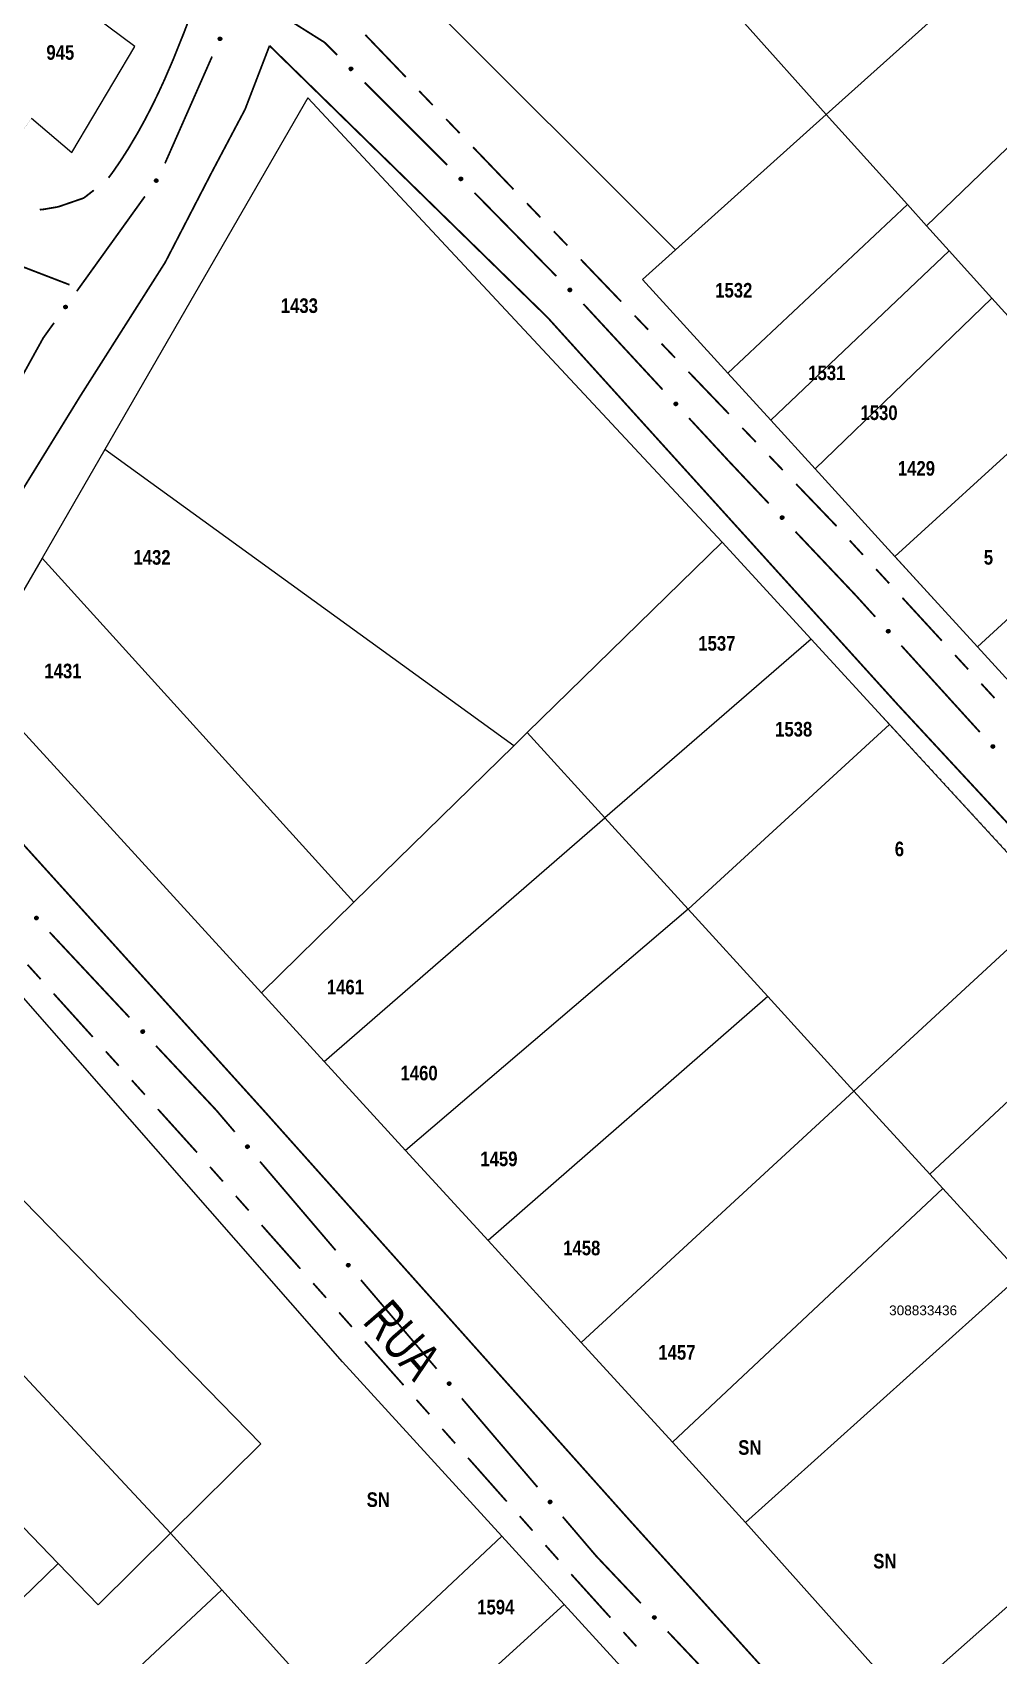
# Model space of a CAD drawing. Extents: x 201549 to 203722, y 4857623 to 4859778.
# Drawn here: x 203042.1 to 203141.5, y 4858738.3 to 4858905.1 of the extents above; entities that cross this region are included whole.
import ezdxf
from ezdxf.enums import TextEntityAlignment as Align

# ---------------------------------------------------------------- set-up
doc = ezdxf.new("R2010")
doc.units = 0
doc.header["$LTSCALE"] = 1.5
doc.header["$MEASUREMENT"] = 0
for name, color, linetype in [('CD-MALHA-LOTES', 40, 'CONTINUOUS'), ('CD_TXT_QUADRA', 1, 'CONTINUOUS'), ('RU-QUADRAS', 6, 'CONTINUOUS'), ('SV-EIXO-ROD-ESTR', 7, 'CONTINUOUS'), ('SV-EIXO-RUA-N-PAV', 6, 'CONTINUOUS'), ('SV-EST-MUNIC-PAV', 20, 'CONTINUOUS'), ('SV-RUA-NAO-PAV-S-GUIA-C-GUIA', 7, 'CONTINUOUS'), ('SV-TXT-RUA-N-PAV-S-GUIA-C-GUIA', 7, 'CONTINUOUS'), ('Th_NmrPort', 1, 'CONTINUOUS')]:
    doc.layers.add(name, color=color, linetype=linetype)
doc.styles.add('ARIAL', font='ARIAL.TTF')
doc.styles.add('MONOTXT', font='ARIAL.TTF', dxfattribs={"height": 0.2})
doc.styles.get("Standard").update_dxf_attribs({"font": 'swisscbo.ttf'})

msp = doc.modelspace()

# ---------------------------------------------------------------- linework, layer by layer
at = {"layer": 'CD-MALHA-LOTES', "linetype": 'Continuous'}
for p, q in [((203142.16, 4858913.21), (203123.73, 4858896.69)), ((203081.43, 4858909.54), (203108.21, 4858882.78)), ((203052.61, 4858903.7), (203048.61, 4858906.68)), ((203123.73, 4858896.69), (203115.31, 4858906.1)), ((203046.12, 4858892.8), (203052.61, 4858903.7)), ((203134.05, 4858885.25), (203151.87, 4858902.43)), ((203070.39, 4858898.41), (203049.51, 4858862.25)), ((203113.01, 4858852.73), (203070.39, 4858898.41)), ((203041.97, 4858896.33), (203046.12, 4858892.8)), ((203123.73, 4858896.69), (203108.21, 4858882.78)), ((203123.73, 4858896.69), (203132.08, 4858887.44)), ((203132.08, 4858887.44), (203113.62, 4858870.1)), ((203134.05, 4858885.25), (203132.08, 4858887.44)), ((203136.37, 4858882.68), (203134.05, 4858885.25)), ((203108.21, 4858882.78), (203104.82, 4858879.74)), ((203136.37, 4858882.68), (203118.02, 4858865.27)), ((203140.76, 4858877.82), (203136.37, 4858882.68)), ((203104.82, 4858879.74), (203113.62, 4858870.1)), ((203140.76, 4858877.82), (203122.58, 4858860.28)), ((203149.4, 4858868.24), (203140.76, 4858877.82)), ((203113.62, 4858870.1), (203118.02, 4858865.27)), ((203149.4, 4858868.24), (203130.8, 4858851.27)), ((203118.02, 4858865.27), (203122.58, 4858860.28)), ((203049.51, 4858862.25), (203043.06, 4858851.08)), ((203091.58, 4858831.8), (203049.51, 4858862.25)), ((203122.58, 4858860.28), (203130.8, 4858851.27)), ((203139.29, 4858841.97), (203157.8, 4858858.93)), ((203092.97, 4858833.15), (203113.01, 4858852.73)), ((203122.17, 4858842.76), (203113.01, 4858852.73)), ((203043.06, 4858851.08), (203039.57, 4858845.04)), ((203043.06, 4858851.08), (203075.15, 4858815.73)), ((203130.8, 4858851.27), (203139.29, 4858841.97)), ((203033.12, 4858841.95), (203065.63, 4858806.41)), ((203122.17, 4858842.76), (203100.97, 4858824.38)), ((203130.25, 4858833.97), (203122.17, 4858842.76)), ((203139.29, 4858841.97), (203147.73, 4858832.72)), ((203109.54, 4858814.98), (203130.25, 4858833.97)), ((203147.3, 4858815.41), (203130.25, 4858833.97)), ((203091.58, 4858831.8), (203075.15, 4858815.73)), ((203092.97, 4858833.15), (203091.58, 4858831.8)), ((203100.97, 4858824.38), (203092.97, 4858833.15)), ((203072.09, 4858799.34), (203100.97, 4858824.38)), ((203100.97, 4858824.38), (203109.54, 4858814.98)), ((203073.97, 4858768.45), (203028.07, 4858820.77)), ((203075.15, 4858815.73), (203065.63, 4858806.41)), ((203147.3, 4858815.41), (203126.58, 4858796.3)), ((203109.54, 4858814.98), (203080.45, 4858790.2)), ((203117.73, 4858806.01), (203109.54, 4858814.98)), ((203018.14, 4858808.57), (203065.58, 4858760.04)), ((203134.4, 4858787.74), (203155.02, 4858807.01)), ((203065.63, 4858806.41), (203072.09, 4858799.34)), ((203117.73, 4858806.01), (203088.94, 4858780.92)), ((203126.58, 4858796.3), (203117.73, 4858806.01)), ((203056.28, 4858750.85), (203009.54, 4858800.86)), ((203072.09, 4858799.34), (203080.45, 4858790.2)), ((203126.58, 4858796.3), (203098.53, 4858770.43)), ((203134.4, 4858787.74), (203126.58, 4858796.3)), ((203080.45, 4858790.2), (203088.94, 4858780.92)), ((203135.73, 4858786.27), (203134.4, 4858787.74)), ((203135.73, 4858786.27), (203107.9, 4858760.18)), ((203143.81, 4858777.42), (203135.73, 4858786.27)), ((203088.94, 4858780.92), (203098.53, 4858770.43)), ((203143.81, 4858777.42), (203115.44, 4858751.95)), ((203098.53, 4858770.43), (203107.9, 4858760.18)), ((203090.36, 4858750.52), (203073.97, 4858768.45)), ((203044.71, 4858747.73), (203029.45, 4858763.53)), ((203065.58, 4858760.04), (203056.28, 4858750.85)), ((203107.9, 4858760.18), (203115.44, 4858751.95)), ((203160.37, 4858759.27), (203131.63, 4858733.8)), ((203115.44, 4858751.95), (203131.63, 4858733.8)), ((203056.28, 4858750.85), (203048.82, 4858743.48)), ((203061.56, 4858745), (203056.28, 4858750.85)), ((203072.07, 4858733.37), (203090.36, 4858750.52)), ((203096.77, 4858743.5), (203090.36, 4858750.52)), ((203044.71, 4858747.73), (203033.15, 4858736.46)), ((203048.82, 4858743.48), (203044.71, 4858747.73)), ((203061.56, 4858745), (203042.09, 4858726.84)), ((203072.07, 4858733.37), (203061.56, 4858745)), ((203078.14, 4858726.65), (203096.77, 4858743.5)), ((203103.69, 4858735.92), (203096.77, 4858743.5))]:
    msp.add_line(p, q, dxfattribs=at)
at = {"layer": 'RU-QUADRAS', "linetype": 'Continuous'}
for points in [[(202904.89, 4859019.98, 0.01, 0.01, 0), (202909.84, 4859027.48, 0.01, 0.01, 0), (202911.85, 4859026.11, 0.01, 0.01, 0), (202917.36, 4859034.69, 0.01, 0.01, 0), (202919.17, 4859033.52, 0.01, 0.01, 0), (202922.96, 4859039.57, 0.01, 0.01, 0), (202921.39, 4859040.67, 0.01, 0.01, 0), (202926.67, 4859049.77, 0.01, 0.01, 0), (202924.38, 4859051.64, 0.01, 0.01, 0), (202936.14, 4859072.32, 0.01, 0.01, 0), (202962.41, 4859046.47, 0.01, 0.01, 0.0139849825), (203013.48, 4858989.88, 0.01, 0.01, 0), (203058.45, 4858944.45, 0.01, 0.01, 0), (203053.66, 4858917.2, 0.01, 0.01, 0), (203054.93, 4858916.22, 0.01, 0.01, 0), (203048.61, 4858906.68, 0.01, 0.01, 0), (203052.61, 4858903.7, 0.01, 0.01, 0), (203046.12, 4858892.8, 0.01, 0.01, 0), (203041.97, 4858896.33, 0.01, 0.01, 0), (203033.52, 4858883.81, 0.01, 0.01, 0)], [(203071.88, 4858984.77, 0.01, 0.01, 0), (203076.85, 4858985.92, 0.01, 0.01, 0), (203092.3, 4858966.62, 0.01, 0.01, 0), (203125.32, 4858931.89, 0.01, 0.01, 0), (203167.64, 4858884.89, 0.01, 0.01, 0), (203227.41, 4858819.97, 0.01, 0.01, 0), (203235.59, 4858810.65, 0.01, 0.01, 0), (203289.02, 4858752.26, 0.01, 0.01, 0), (203252.34, 4858718.42, 0.01, 0.01, 0), (203104.82, 4858879.74, 0.01, 0.01, 0), (203108.21, 4858882.78, 0.01, 0.01, 0), (203081.43, 4858909.54, 0.01, 0.01, 0.0171359964)], [(203033.12, 4858841.95, 0.01, 0.01, 0), (203038.28, 4858846.76, 0.01, 0.01, 0), (203039.57, 4858845.04, 0.01, 0.01, 0), (203070.39, 4858898.41, 0.01, 0.01, -0.0036972028), (203189.65, 4858769.36, 0.01, 0.01, 0), (203242.32, 4858708.48, 0.01, 0.01, 0), (203194.88, 4858664.31, 0.01, 0.01, -0.0066842557), (203115.44, 4858751.95, 0.01, 0.01, 0)], [(202995.2, 4858778.22, 0.01, 0.01, 0), (203009.53, 4858800.84, 0.01, 0.01, 0), (203016.84, 4858809.9, 0.01, 0.01, 0), (203018.14, 4858808.57, 0.01, 0.01, 0), (203028.07, 4858820.77, 0.01, 0.01, 0), (203073.97, 4858768.45, 0.01, 0.01, 0), (203180.67, 4858651.67, 0.01, 0.01, 0), (203142.59, 4858618.71, 0.01, 0.01, 0), (203122.4, 4858639.18, 0.01, 0.01, 0), (203072.69, 4858692.94, 0.01, 0.01, 0)]]:
    msp.add_lwpolyline(points, format="xyseb", close=True, dxfattribs=at)
at = {"layer": 'SV-EIXO-ROD-ESTR'}
for points in [[(203061.516657, 4858904.573233), (203061.534983, 4858904.527888), (203061.541461, 4858904.485168), (203061.536609, 4858904.447983), (203061.523753, 4858904.416242), (203061.506943, 4858904.38525), (203061.483102, 4858904.357743), (203061.449878, 4858904.333074), (203061.40452, 4858904.314372), (203061.360322, 4858904.310612), (203061.323611, 4858904.313418), (203061.289741, 4858904.324918), (203061.259908, 4858904.341752), (203061.232154, 4858904.367462), (203061.207484, 4858904.401376), (203061.189781, 4858904.44744), (203061.183718, 4858904.489365), (203061.189355, 4858904.525209), (203061.201132, 4858904.559186), (203061.218673, 4858904.590621), (203061.242232, 4858904.617487), (203061.276422, 4858904.642265), (203061.322119, 4858904.659135), (203061.363865, 4858904.66566), (203061.399778, 4858904.660527), (203061.432968, 4858904.64818), (203061.464258, 4858904.631698), (203061.492906, 4858904.608883), (203061.516657, 4858904.573233)], [(203054.979463, 4858889.953394), (203054.988044, 4858889.905244), (203054.985573, 4858889.862107), (203054.973157, 4858889.826722), (203054.954032, 4858889.798314), (203054.931192, 4858889.771455), (203054.902191, 4858889.749455), (203054.864594, 4858889.732168), (203054.816354, 4858889.723221), (203054.77233, 4858889.728657), (203054.736988, 4858889.738973), (203054.706217, 4858889.75721), (203054.680497, 4858889.779835), (203054.658641, 4858889.810716), (203054.641495, 4858889.848988), (203054.633672, 4858889.897713), (203054.636384, 4858889.939987), (203054.649293, 4858889.973898), (203054.667823, 4858890.004716), (203054.691469, 4858890.031858), (203054.720062, 4858890.053289), (203054.758626, 4858890.070483), (203054.806821, 4858890.077567), (203054.849014, 4858890.075343), (203054.883098, 4858890.062914), (203054.913028, 4858890.043988), (203054.940246, 4858890.021408), (203054.963574, 4858889.993176), (203054.979463, 4858889.953394)], [(203045.641286, 4858876.961148), (203045.649867, 4858876.912998), (203045.647397, 4858876.869861), (203045.63498, 4858876.834476), (203045.615855, 4858876.806068), (203045.593016, 4858876.779209), (203045.564014, 4858876.757209), (203045.526417, 4858876.739922), (203045.478177, 4858876.730975), (203045.434154, 4858876.736411), (203045.398811, 4858876.746727), (203045.36804, 4858876.764965), (203045.34232, 4858876.787589), (203045.320464, 4858876.81847), (203045.303318, 4858876.856742), (203045.295495, 4858876.905467), (203045.298208, 4858876.947741), (203045.311116, 4858876.981652), (203045.329646, 4858877.01247), (203045.353292, 4858877.039612), (203045.381885, 4858877.061043), (203045.42045, 4858877.078237), (203045.468644, 4858877.085321), (203045.510838, 4858877.083097), (203045.544921, 4858877.070668), (203045.574851, 4858877.051742), (203045.602069, 4858877.029162), (203045.625397, 4858877.00093), (203045.641286, 4858876.961148)]]:
    msp.add_lwpolyline(points, close=True, dxfattribs=at)
for points in [[(203061.218673, 4858904.590621), (203061.183718, 4858904.489365)], [(203061.229282, 4858904.599827), (203061.188892, 4858904.47447)], [(203061.242232, 4858904.617487), (203061.189781, 4858904.44744)], [(203061.259281, 4858904.623877), (203061.201339, 4858904.431693)], [(203061.276422, 4858904.642265), (203061.207484, 4858904.401376)], [(203061.29912, 4858904.646569), (203061.22058, 4858904.387411)], [(203061.322119, 4858904.659135), (203061.232154, 4858904.367462)], [(203061.341199, 4858904.660816), (203061.24698, 4858904.359358)], [(203061.363865, 4858904.66566), (203061.259908, 4858904.341752)], [(203061.379717, 4858904.660229), (203061.275584, 4858904.336299)], [(203061.399778, 4858904.660527), (203061.289741, 4858904.324918)], [(203061.41493, 4858904.652151), (203061.304995, 4858904.321832)], [(203061.432968, 4858904.64818), (203061.323611, 4858904.313418)], [(203061.448087, 4858904.636031), (203061.345606, 4858904.315847)], [(203061.464258, 4858904.631698), (203061.360322, 4858904.310612)], [(203061.476544, 4858904.61602), (203061.384674, 4858904.316508)], [(203061.492906, 4858904.608883), (203061.40452, 4858904.314372)], [(203061.502797, 4858904.591014), (203061.4269, 4858904.327707)], [(203061.516657, 4858904.573233), (203061.449878, 4858904.333074)], [(203061.525636, 4858904.548127), (203061.46909, 4858904.352345)], [(203061.534983, 4858904.527888), (203061.483102, 4858904.357743)], [(203061.538781, 4858904.503551), (203061.497693, 4858904.379994)], [(203061.541461, 4858904.485168), (203061.506943, 4858904.38525)], [(203054.720062, 4858890.053289), (203054.633672, 4858889.897713)], [(203054.691469, 4858890.031858), (203054.636384, 4858889.939987)], [(203054.703748, 4858890.038678), (203054.638375, 4858889.924345)], [(203054.758626, 4858890.070483), (203054.641495, 4858889.848988)], [(203054.738062, 4858890.056025), (203054.641734, 4858889.879921)], [(203054.781725, 4858890.070014), (203054.651429, 4858889.832622)], [(203054.806821, 4858890.077567), (203054.658641, 4858889.810716)], [(203054.825837, 4858890.075277), (203054.671477, 4858889.799728)], [(203054.849014, 4858890.075343), (203054.680497, 4858889.779835)], [(203054.863406, 4858890.066759), (203054.694711, 4858889.771266)], [(203054.883098, 4858890.062914), (203054.706217, 4858889.75721)], [(203054.896196, 4858890.051593), (203054.720507, 4858889.751045)], [(203054.913028, 4858890.043988), (203054.736988, 4858889.738973)], [(203054.925316, 4858890.028983), (203054.75901, 4858889.736814)], [(203054.940246, 4858890.021408), (203054.77233, 4858889.728657)], [(203054.949035, 4858890.003533), (203054.797375, 4858889.729404)], [(203054.963574, 4858889.993176), (203054.816354, 4858889.723221)], [(203054.969568, 4858889.973652), (203054.841003, 4858889.731655)], [(203054.979463, 4858889.953394), (203054.864594, 4858889.732168)], [(203054.983071, 4858889.926977), (203054.887367, 4858889.747063)], [(203054.988044, 4858889.905244), (203054.902191, 4858889.749455)], [(203054.986742, 4858889.880648), (203054.921057, 4858889.768219)], [(203054.985573, 4858889.862107), (203054.931192, 4858889.771455)], [(203045.381885, 4858877.061043), (203045.295495, 4858876.905467)], [(203045.353292, 4858877.039612), (203045.298208, 4858876.947741)], [(203045.365572, 4858877.046432), (203045.300199, 4858876.932099)], [(203045.42045, 4858877.078237), (203045.303318, 4858876.856742)], [(203045.399885, 4858877.063779), (203045.303557, 4858876.887675)], [(203045.443548, 4858877.077768), (203045.313253, 4858876.840376)], [(203045.468644, 4858877.085321), (203045.320464, 4858876.81847)], [(203045.487661, 4858877.083031), (203045.333301, 4858876.807482)], [(203045.510838, 4858877.083097), (203045.34232, 4858876.787589)], [(203045.525229, 4858877.074513), (203045.356534, 4858876.77902)], [(203045.544921, 4858877.070668), (203045.36804, 4858876.764965)], [(203045.55802, 4858877.059347), (203045.38233, 4858876.758799)], [(203045.574851, 4858877.051742), (203045.398811, 4858876.746727)], [(203045.58714, 4858877.036737), (203045.420834, 4858876.744568)], [(203045.602069, 4858877.029162), (203045.434154, 4858876.736411)], [(203045.610858, 4858877.011287), (203045.459199, 4858876.737158)], [(203045.625397, 4858877.00093), (203045.478177, 4858876.730975)], [(203045.631391, 4858876.981406), (203045.502827, 4858876.739409)], [(203045.641286, 4858876.961148), (203045.526417, 4858876.739922)], [(203045.644895, 4858876.934731), (203045.54919, 4858876.754817)], [(203045.649867, 4858876.912998), (203045.564014, 4858876.757209)], [(203045.648565, 4858876.888402), (203045.582881, 4858876.775973)], [(203045.647397, 4858876.869861), (203045.593016, 4858876.779209)]]:
    msp.add_lwpolyline(points, dxfattribs=at)
at = {"layer": 'SV-EIXO-ROD-ESTR', "const_width": 0.18}
for points in [[(203060.550667, 4858902.656374), (203055.706985, 4858891.677361)], [(203053.638947, 4858888.276939), (203046.635314, 4858878.532755)], [(203044.30077, 4858875.284693), (203043.717134, 4858874.472678)], [(203043.194123, 4858873.745011), (203038.307019, 4858864.90168)], [(203043.717134, 4858874.472678), (203043.194123, 4858873.745011)]]:
    msp.add_lwpolyline(points, dxfattribs=at)
at = {"layer": 'SV-EIXO-RUA-N-PAV', "const_width": 0.18}
for points in [[(203063.523214, 4858909.517172), (203071.989579, 4858904.195456)], [(203071.989579, 4858904.195456), (203072.137628, 4858904.102397)], [(203072.137628, 4858904.102397), (203073.428192, 4858902.811833)], [(203076.256619, 4858899.983406), (203084.741901, 4858891.498124)], [(203087.550217, 4858888.649774), (203095.95583, 4858880.085565)], [(203040.093017, 4858881.422261), (203045.693091, 4858879.268386)], [(203045.693091, 4858879.268386), (203045.887678, 4858879.193545)], [(203098.749056, 4858877.22259), (203106.899331, 4858868.415035)], [(203109.616089, 4858865.479183), (203113.691226, 4858861.075406)], [(203113.691226, 4858861.075406), (203113.732939, 4858861.030329)], [(203113.732939, 4858861.030329), (203117.815032, 4858856.717175)], [(203120.564571, 4858853.812001), (203126.751035, 4858847.27536)], [(203126.751035, 4858847.27536), (203126.777622, 4858847.247268)], [(203126.777622, 4858847.247268), (203128.768186, 4858845.054763)], [(203131.456937, 4858842.09324), (203139.52319, 4858833.208671)], [(203043.845546, 4858812.623252), (203052.048214, 4858803.864471)], [(203054.782436, 4858800.944878), (203060.934437, 4858794.375792)], [(203060.934437, 4858794.375792), (203060.983731, 4858794.323156)], [(203060.983731, 4858794.323156), (203062.883373, 4858792.095181)], [(203065.478614, 4858789.051379), (203073.264337, 4858779.919976)], [(203075.859578, 4858776.876175), (203083.645301, 4858767.744772)], [(203086.240541, 4858764.700971), (203094.026264, 4858755.569568)], [(203096.621505, 4858752.525767), (203099.865556, 4858748.721016)], [(203099.865556, 4858748.721016), (203100.062865, 4858748.489605)], [(203100.062865, 4858748.489605), (203104.667928, 4858743.628704)], [(203107.418907, 4858740.724893), (203115.671843, 4858732.013461)]]:
    msp.add_lwpolyline(points, dxfattribs=at)
at = {"layer": 'SV-EIXO-RUA-N-PAV'}
for points in [[(203074.818647, 4858901.577056), (203074.86755, 4858901.577748), (203074.909722, 4858901.568344), (203074.942638, 4858901.550376), (203074.967585, 4858901.526915), (203074.990403, 4858901.500037), (203075.00743, 4858901.467864), (203075.018419, 4858901.427969), (203075.019458, 4858901.378917), (203075.006985, 4858901.336349), (203074.991096, 4858901.303137), (203074.968129, 4858901.275715), (203074.941648, 4858901.253986), (203074.907643, 4858901.237404), (203074.867105, 4858901.226663), (203074.817756, 4858901.226811), (203074.776475, 4858901.236315), (203074.745094, 4858901.25453), (203074.717672, 4858901.277794), (203074.694705, 4858901.305512), (203074.678173, 4858901.337191), (203074.667432, 4858901.378026), (203074.668224, 4858901.426732), (203074.677233, 4858901.468013), (203074.695002, 4858901.499641), (203074.718513, 4858901.526123), (203074.745193, 4858901.549337), (203074.776821, 4858901.5678), (203074.818647, 4858901.577056)], [(203086.127201, 4858890.256793), (203086.176109, 4858890.257029), (203086.218191, 4858890.24723), (203086.250938, 4858890.228956), (203086.275664, 4858890.205262), (203086.29823, 4858890.178173), (203086.314956, 4858890.145842), (203086.325571, 4858890.105846), (203086.326152, 4858890.056786), (203086.313281, 4858890.014337), (203086.297083, 4858889.981274), (203086.273861, 4858889.954068), (203086.247178, 4858889.932587), (203086.213019, 4858889.916324), (203086.172382, 4858889.905962), (203086.123037, 4858889.906572), (203086.081847, 4858889.916461), (203086.050637, 4858889.934969), (203086.023434, 4858889.958488), (203086.000727, 4858889.98642), (203085.984492, 4858890.018251), (203085.974133, 4858890.059185), (203085.97538, 4858890.107881), (203085.984774, 4858890.149076), (203086.002838, 4858890.180537), (203086.026596, 4858890.206798), (203086.053491, 4858890.229762), (203086.085291, 4858890.247928), (203086.127201, 4858890.256793)], [(203097.334684, 4858878.837847), (203097.383592, 4858878.838083), (203097.425674, 4858878.828285), (203097.458421, 4858878.81001), (203097.483147, 4858878.786316), (203097.505713, 4858878.759227), (203097.522439, 4858878.726896), (203097.533054, 4858878.6869), (203097.533635, 4858878.637841), (203097.520765, 4858878.595391), (203097.504566, 4858878.562328), (203097.481344, 4858878.535123), (203097.454661, 4858878.513642), (203097.420503, 4858878.497379), (203097.379866, 4858878.487017), (203097.33052, 4858878.487627), (203097.28933, 4858878.497516), (203097.25812, 4858878.516023), (203097.230917, 4858878.539542), (203097.208211, 4858878.567474), (203097.191975, 4858878.599306), (203097.181616, 4858878.64024), (203097.182863, 4858878.688936), (203097.192257, 4858878.730131), (203097.210322, 4858878.761592), (203097.234079, 4858878.787852), (203097.260974, 4858878.810816), (203097.292774, 4858878.828982), (203097.334684, 4858878.837847)], [(203108.240919, 4858867.127331), (203108.289812, 4858867.126129), (203108.331588, 4858867.115099), (203108.363783, 4858867.09587), (203108.387803, 4858867.071459), (203108.409563, 4858867.043718), (203108.425331, 4858867.01091), (203108.434766, 4858866.970619), (203108.433905, 4858866.921564), (203108.419792, 4858866.879511), (203108.402629, 4858866.846938), (203108.378618, 4858866.820427), (203108.351315, 4858866.799739), (203108.316693, 4858866.784487), (203108.275769, 4858866.775324), (203108.226463, 4858866.777384), (203108.185581, 4858866.788479), (203108.154929, 4858866.807896), (203108.128429, 4858866.832205), (203108.106553, 4858866.860792), (203108.09126, 4858866.893087), (203108.082109, 4858866.934308), (203108.084786, 4858866.982946), (203108.095387, 4858867.023847), (203108.114368, 4858867.054764), (203108.138888, 4858867.080314), (203108.166446, 4858867.102478), (203108.198766, 4858867.119702), (203108.240919, 4858867.127331)], [(203119.170989, 4858855.44461), (203119.219893, 4858855.443957), (203119.26179, 4858855.433396), (203119.294199, 4858855.414529), (203119.318491, 4858855.39039), (203119.340561, 4858855.362895), (203119.356696, 4858855.330266), (203119.366583, 4858855.290083), (203119.366272, 4858855.241021), (203119.352633, 4858855.198813), (203119.335836, 4858855.16605), (203119.312124, 4858855.13927), (203119.285055, 4858855.118278), (203119.250607, 4858855.102638), (203119.209788, 4858855.093016), (203119.160462, 4858855.094523), (203119.119458, 4858855.105158), (203119.08859, 4858855.12423), (203119.061818, 4858855.148239), (203119.039623, 4858855.176579), (203119.023969, 4858855.2087), (203119.014355, 4858855.249816), (203119.016487, 4858855.298481), (203119.026628, 4858855.339499), (203119.045261, 4858855.370627), (203119.069492, 4858855.396451), (203119.096799, 4858855.418922), (203119.128924, 4858855.436508), (203119.170989, 4858855.44461)], [(203130.097483, 4858843.754375), (203130.146363, 4858843.752709), (203130.188032, 4858843.741282), (203130.220043, 4858843.721748), (203130.243829, 4858843.69711), (203130.265325, 4858843.669164), (203130.280781, 4858843.636207), (203130.289833, 4858843.595829), (203130.288506, 4858843.546784), (203130.273995, 4858843.504867), (203130.256523, 4858843.472459), (203130.23226, 4858843.446177), (203130.204762, 4858843.425749), (203130.169998, 4858843.410827), (203130.128988, 4858843.402053), (203130.079704, 4858843.404581), (203130.038929, 4858843.416064), (203130.008463, 4858843.435771), (203129.982195, 4858843.46033), (203129.960591, 4858843.489124), (203129.945606, 4858843.521563), (203129.936847, 4858843.562868), (203129.939986, 4858843.611479), (203129.950975, 4858843.652278), (203129.970249, 4858843.683013), (203129.99501, 4858843.708329), (203130.022777, 4858843.73023), (203130.055259, 4858843.747146), (203130.097483, 4858843.754375)], [(203140.852487, 4858831.908283), (203140.901367, 4858831.906617), (203140.943036, 4858831.89519), (203140.975047, 4858831.875656), (203140.998834, 4858831.851019), (203141.020329, 4858831.823073), (203141.035785, 4858831.790116), (203141.044837, 4858831.749737), (203141.04351, 4858831.700692), (203141.028999, 4858831.658775), (203141.011527, 4858831.626367), (203140.987265, 4858831.600085), (203140.959766, 4858831.579658), (203140.925002, 4858831.564735), (203140.883992, 4858831.555961), (203140.834708, 4858831.558489), (203140.793933, 4858831.569972), (203140.763467, 4858831.589679), (203140.737199, 4858831.614238), (203140.715595, 4858831.643032), (203140.70061, 4858831.675471), (203140.691851, 4858831.716777), (203140.69499, 4858831.765387), (203140.705979, 4858831.806186), (203140.725253, 4858831.836921), (203140.750014, 4858831.862238), (203140.777781, 4858831.884139), (203140.810264, 4858831.901055), (203140.852487, 4858831.908283)], [(203042.460569, 4858814.263167), (203042.509469, 4858814.262257), (203042.55131, 4858814.251476), (203042.583619, 4858814.232439), (203042.607784, 4858814.208173), (203042.629709, 4858814.180562), (203042.645673, 4858814.147848), (203042.655348, 4858814.107615), (203042.654779, 4858814.058555), (203042.640918, 4858814.016419), (203042.623949, 4858813.983744), (203042.600096, 4858813.95709), (203042.572917, 4858813.93624), (203042.538387, 4858813.920782), (203042.497519, 4858813.911375), (203042.448201, 4858813.91314), (203042.407254, 4858813.923992), (203042.376486, 4858813.943225), (203042.349841, 4858813.967375), (203042.327795, 4858813.995831), (203042.31231, 4858814.028035), (203042.302913, 4858814.0692), (203042.305301, 4858814.117853), (203042.315657, 4858814.158817), (203042.334454, 4858814.189847), (203042.35882, 4858814.215543), (203042.386246, 4858814.237871), (203042.418462, 4858814.255287), (203042.460569, 4858814.263167)], [(203053.397459, 4858802.584793), (203053.446359, 4858802.583883), (203053.4882, 4858802.573101), (203053.520509, 4858802.554065), (203053.544674, 4858802.529798), (203053.566599, 4858802.502188), (203053.582563, 4858802.469474), (203053.592238, 4858802.42924), (203053.59167, 4858802.38018), (203053.577808, 4858802.338044), (203053.560839, 4858802.30537), (203053.536986, 4858802.278716), (203053.509807, 4858802.257866), (203053.475278, 4858802.242407), (203053.434409, 4858802.233), (203053.385091, 4858802.234766), (203053.344144, 4858802.245617), (203053.313376, 4858802.264851), (203053.286732, 4858802.289001), (203053.264686, 4858802.317457), (203053.2492, 4858802.34966), (203053.239803, 4858802.390826), (203053.242191, 4858802.439479), (203053.252547, 4858802.480442), (203053.271344, 4858802.511472), (203053.29571, 4858802.537169), (203053.323136, 4858802.559496), (203053.355353, 4858802.576912), (203053.397459, 4858802.584793)], [(203064.171538, 4858790.754035), (203064.220343, 4858790.750848), (203064.261636, 4858790.738129), (203064.293024, 4858790.717608), (203064.316031, 4858790.692242), (203064.336647, 4858790.66364), (203064.351069, 4858790.630218), (203064.358859, 4858790.589577), (203064.356006, 4858790.540597), (203064.340196, 4858790.499153), (203064.321724, 4858790.467304), (203064.296655, 4858790.44179), (203064.268534, 4858790.422229), (203064.233322, 4858790.408396), (203064.192059, 4858790.400903), (203064.142878, 4858790.404964), (203064.10248, 4858790.417711), (203064.072642, 4858790.438358), (203064.047151, 4858790.463722), (203064.026455, 4858790.493175), (203064.012487, 4858790.526065), (203064.005018, 4858790.567623), (203064.009669, 4858790.616112), (203064.021923, 4858790.656549), (203064.042144, 4858790.686669), (203064.067682, 4858790.711203), (203064.096117, 4858790.732228), (203064.129111, 4858790.748125), (203064.171538, 4858790.754035)], [(203074.552502, 4858778.578831), (203074.601306, 4858778.575644), (203074.6426, 4858778.562925), (203074.673987, 4858778.542404), (203074.696995, 4858778.517038), (203074.71761, 4858778.488436), (203074.732032, 4858778.455014), (203074.739823, 4858778.414373), (203074.736969, 4858778.365393), (203074.72116, 4858778.323948), (203074.702688, 4858778.2921), (203074.677619, 4858778.266586), (203074.649498, 4858778.247025), (203074.614285, 4858778.233192), (203074.573023, 4858778.225699), (203074.523841, 4858778.22976), (203074.483444, 4858778.242507), (203074.453606, 4858778.263153), (203074.428115, 4858778.288518), (203074.407418, 4858778.317971), (203074.39345, 4858778.35086), (203074.385981, 4858778.392419), (203074.390633, 4858778.440908), (203074.402886, 4858778.481345), (203074.423108, 4858778.511465), (203074.448645, 4858778.535998), (203074.477081, 4858778.557024), (203074.510074, 4858778.572921), (203074.552502, 4858778.578831)], [(203084.933465, 4858766.403627), (203084.98227, 4858766.40044), (203085.023563, 4858766.387721), (203085.054951, 4858766.3672), (203085.077958, 4858766.341834), (203085.098574, 4858766.313232), (203085.112996, 4858766.27981), (203085.120786, 4858766.239169), (203085.117933, 4858766.190189), (203085.102123, 4858766.148744), (203085.083651, 4858766.116896), (203085.058582, 4858766.091382), (203085.030461, 4858766.071821), (203084.995249, 4858766.057988), (203084.953986, 4858766.050495), (203084.904805, 4858766.054556), (203084.864407, 4858766.067303), (203084.834569, 4858766.087949), (203084.809079, 4858766.113314), (203084.788382, 4858766.142767), (203084.774414, 4858766.175656), (203084.766945, 4858766.217215), (203084.771596, 4858766.265704), (203084.78385, 4858766.306141), (203084.804071, 4858766.336261), (203084.829609, 4858766.360794), (203084.858044, 4858766.38182), (203084.891038, 4858766.397716), (203084.933465, 4858766.403627)], [(203095.314429, 4858754.228423), (203095.363233, 4858754.225236), (203095.404527, 4858754.212517), (203095.435914, 4858754.191996), (203095.458922, 4858754.16663), (203095.479537, 4858754.138028), (203095.493959, 4858754.104605), (203095.50175, 4858754.063965), (203095.498896, 4858754.014985), (203095.483087, 4858753.97354), (203095.464615, 4858753.941692), (203095.439546, 4858753.916178), (203095.411425, 4858753.896617), (203095.376212, 4858753.882783), (203095.33495, 4858753.875291), (203095.285768, 4858753.879352), (203095.245371, 4858753.892099), (203095.215533, 4858753.912745), (203095.190042, 4858753.93811), (203095.169345, 4858753.967562), (203095.155377, 4858754.000452), (203095.147908, 4858754.042011), (203095.15256, 4858754.0905), (203095.164813, 4858754.130936), (203095.185035, 4858754.161057), (203095.210572, 4858754.18559), (203095.239008, 4858754.206616), (203095.272001, 4858754.222512), (203095.314429, 4858754.228423)], [(203106.024515, 4858742.356811), (203106.07342, 4858742.356183), (203106.115322, 4858742.345642), (203106.14774, 4858742.326792), (203106.172044, 4858742.302665), (203106.194128, 4858742.275181), (203106.21028, 4858742.242559), (203106.220186, 4858742.202382), (203106.2199, 4858742.15332), (203106.206281, 4858742.111104), (203106.189501, 4858742.078333), (203106.165802, 4858742.051542), (203106.138743, 4858742.030536), (203106.104303, 4858742.014879), (203106.063489, 4858742.005237), (203106.014162, 4858742.006719), (203105.973153, 4858742.017334), (203105.942275, 4858742.03639), (203105.915492, 4858742.060387), (203105.893283, 4858742.088716), (203105.877612, 4858742.120829), (203105.867979, 4858742.16194), (203105.870086, 4858742.210606), (203105.880207, 4858742.251629), (203105.898824, 4858742.282766), (203105.923042, 4858742.308602), (203105.950339, 4858742.331087), (203105.982455, 4858742.348688), (203106.024515, 4858742.356811)]]:
    msp.add_lwpolyline(points, close=True, dxfattribs=at)
for points in [[(203074.667432, 4858901.378026), (203074.867105, 4858901.226663)], [(203074.668224, 4858901.426732), (203074.907643, 4858901.237404)], [(203074.671625, 4858901.400746), (203074.88486, 4858901.233824)], [(203074.673555, 4858901.445129), (203074.92056, 4858901.248297)], [(203074.677233, 4858901.468013), (203074.941648, 4858901.253986)], [(203074.678173, 4858901.337191), (203074.817756, 4858901.226811)], [(203074.678379, 4858901.355397), (203074.836616, 4858901.231894)], [(203074.688028, 4858901.480829), (203074.9524, 4858901.26663)], [(203074.689957, 4858901.318732), (203074.792233, 4858901.235754)], [(203074.694705, 4858901.305512), (203074.776475, 4858901.236315)], [(203074.695002, 4858901.499641), (203074.968129, 4858901.275715)], [(203074.70829, 4858901.51074), (203074.976522, 4858901.288821)], [(203074.718513, 4858901.526123), (203074.991096, 4858901.303137)], [(203074.735306, 4858901.535826), (203074.996784, 4858901.324521)], [(203074.745193, 4858901.549337), (203075.006985, 4858901.336349)], [(203074.764252, 4858901.555124), (203075.010292, 4858901.361186)], [(203074.776821, 4858901.5678), (203075.019458, 4858901.378917)], [(203074.797057, 4858901.570561), (203075.015116, 4858901.404605)], [(203074.818647, 4858901.577056), (203075.018419, 4858901.427969)], [(203074.8453, 4858901.576351), (203075.007397, 4858901.452848)], [(203074.86755, 4858901.577748), (203075.00743, 4858901.467864)], [(203074.891614, 4858901.572491), (203074.991959, 4858901.489513)], [(203074.909722, 4858901.568344), (203074.990403, 4858901.500037)], [(203085.984774, 4858890.149076), (203086.247178, 4858889.932587)], [(203085.995688, 4858890.161791), (203086.258047, 4858889.94513)], [(203086.002838, 4858890.180537), (203086.273861, 4858889.954068)], [(203086.016229, 4858890.191511), (203086.282375, 4858889.967096)], [(203086.026596, 4858890.206798), (203086.297083, 4858889.981274)], [(203086.043478, 4858890.216344), (203086.30297, 4858890.002605)], [(203086.053491, 4858890.229762), (203086.313281, 4858890.014337)], [(203086.072603, 4858890.23537), (203086.31682, 4858890.039142)], [(203086.085291, 4858890.247928), (203086.326152, 4858890.056786)], [(203086.105552, 4858890.250501), (203086.32205, 4858890.082513)], [(203086.127201, 4858890.256793), (203086.325571, 4858890.105846)], [(203086.153847, 4858890.255839), (203086.314782, 4858890.130827)], [(203086.176109, 4858890.257029), (203086.314956, 4858890.145842)], [(203086.200122, 4858890.251547), (203086.299688, 4858890.167634)], [(203086.218191, 4858890.24723), (203086.29823, 4858890.178173)], [(203085.974133, 4858890.059185), (203086.172382, 4858889.905962)], [(203085.97538, 4858890.107881), (203086.213019, 4858889.916324)], [(203085.978538, 4858890.081864), (203086.190203, 4858889.912957)], [(203085.980882, 4858890.126228), (203086.226037, 4858889.927096)], [(203085.984492, 4858890.018251), (203086.123037, 4858889.906572)], [(203085.984868, 4858890.036455), (203086.141944, 4858889.911479)], [(203085.996103, 4858889.999683), (203086.097599, 4858889.915753)], [(203086.000727, 4858889.98642), (203086.081847, 4858889.916461)], [(203097.181616, 4858878.64024), (203097.379866, 4858878.487017)], [(203097.182863, 4858878.688936), (203097.420503, 4858878.497379)], [(203097.186021, 4858878.662919), (203097.397687, 4858878.494012)], [(203097.188366, 4858878.707283), (203097.43352, 4858878.508151)], [(203097.191975, 4858878.599306), (203097.33052, 4858878.487627)], [(203097.192257, 4858878.730131), (203097.454661, 4858878.513642)], [(203097.192351, 4858878.617509), (203097.349428, 4858878.492533)], [(203097.203172, 4858878.742846), (203097.465531, 4858878.526185)], [(203097.203586, 4858878.580738), (203097.305082, 4858878.496807)], [(203097.208211, 4858878.567474), (203097.28933, 4858878.497516)], [(203097.210322, 4858878.761592), (203097.481344, 4858878.535123)], [(203097.223712, 4858878.772566), (203097.489859, 4858878.54815)], [(203097.234079, 4858878.787852), (203097.504566, 4858878.562328)], [(203097.250962, 4858878.797399), (203097.510454, 4858878.583659)], [(203097.260974, 4858878.810816), (203097.520765, 4858878.595391)], [(203097.280087, 4858878.816425), (203097.524304, 4858878.620196)], [(203097.292774, 4858878.828982), (203097.533635, 4858878.637841)], [(203097.313035, 4858878.831555), (203097.529534, 4858878.663568)], [(203097.334684, 4858878.837847), (203097.533054, 4858878.6869)], [(203097.36133, 4858878.836893), (203097.522266, 4858878.711881)], [(203097.383592, 4858878.838083), (203097.522439, 4858878.726896)], [(203097.407605, 4858878.832601), (203097.507171, 4858878.748689)], [(203097.425674, 4858878.828285), (203097.505713, 4858878.759227)], [(203108.082109, 4858866.934308), (203108.275769, 4858866.775324)], [(203108.084786, 4858866.982946), (203108.316693, 4858866.784487)], [(203108.087178, 4858866.956847), (203108.293788, 4858866.781793)], [(203108.090826, 4858867.001123), (203108.330022, 4858866.794872)], [(203108.09126, 4858866.893087), (203108.226463, 4858866.777384)], [(203108.092171, 4858866.911271), (203108.245506, 4858866.781733)], [(203108.095387, 4858867.023847), (203108.351315, 4858866.799739)], [(203108.102321, 4858866.874186), (203108.201305, 4858866.787308)], [(203108.106553, 4858866.860792), (203108.185581, 4858866.788479)], [(203108.10667, 4858867.036236), (203108.362548, 4858866.811958)], [(203108.114368, 4858867.054764), (203108.378618, 4858866.820427)], [(203108.128076, 4858867.065339), (203108.387511, 4858866.833198)], [(203108.138888, 4858867.080314), (203108.402629, 4858866.846938)], [(203108.156043, 4858867.089361), (203108.409141, 4858866.868087)], [(203108.166446, 4858867.102478), (203108.419792, 4858866.879511)], [(203108.185715, 4858867.107522), (203108.424059, 4858866.904201)], [(203108.198766, 4858867.119702), (203108.433905, 4858866.921564)], [(203108.219093, 4858867.121678), (203108.430561, 4858866.9474)], [(203108.240919, 4858867.127331), (203108.434766, 4858866.970619)], [(203108.267525, 4858867.125594), (203108.424717, 4858866.995906)], [(203108.289812, 4858867.126129), (203108.425331, 4858867.01091)], [(203108.313654, 4858867.119944), (203108.410711, 4858867.033142)], [(203108.331588, 4858867.115099), (203108.409563, 4858867.043718)], [(203119.014355, 4858855.249816), (203119.209788, 4858855.093016)], [(203119.016487, 4858855.298481), (203119.250607, 4858855.102638)], [(203119.019171, 4858855.272411), (203119.227733, 4858855.099687)], [(203119.022322, 4858855.316725), (203119.263818, 4858855.113172)], [(203119.023969, 4858855.2087), (203119.160462, 4858855.094523)], [(203119.024675, 4858855.226894), (203119.179455, 4858855.099085)], [(203119.026628, 4858855.339499), (203119.285055, 4858855.118278)], [(203119.035241, 4858855.189925), (203119.135194, 4858855.104164)], [(203119.037771, 4858855.352013), (203119.29615, 4858855.130621)], [(203119.039623, 4858855.176579), (203119.119458, 4858855.105158)], [(203119.045261, 4858855.370627), (203119.312124, 4858855.13927)], [(203119.058849, 4858855.381355), (203119.320873, 4858855.152141)], [(203119.069492, 4858855.396451), (203119.335836, 4858855.16605)], [(203119.086545, 4858855.405689), (203119.34211, 4858855.18727)], [(203119.096799, 4858855.418922), (203119.352633, 4858855.198813)], [(203119.116011, 4858855.424183), (203119.356622, 4858855.223549)], [(203119.128924, 4858855.436508), (203119.366272, 4858855.241021)], [(203119.149228, 4858855.438712), (203119.362639, 4858855.266819)], [(203119.170989, 4858855.44461), (203119.366583, 4858855.290083)], [(203119.197612, 4858855.443172), (203119.35625, 4858855.315256)], [(203119.219893, 4858855.443957), (203119.356696, 4858855.330266)], [(203119.243802, 4858855.438039), (203119.341827, 4858855.352332)], [(203119.26179, 4858855.433396), (203119.340561, 4858855.362895)], [(203129.936847, 4858843.562868), (203130.128988, 4858843.402053)], [(203129.939986, 4858843.611479), (203130.169998, 4858843.410827)], [(203129.94213, 4858843.585359), (203130.147068, 4858843.40835)], [(203129.945606, 4858843.521563), (203130.079704, 4858843.404581)], [(203129.946198, 4858843.629598), (203130.183424, 4858843.421085)], [(203129.946689, 4858843.539738), (203130.098788, 4858843.408749)], [(203129.950975, 4858843.652278), (203130.204762, 4858843.425749)], [(203129.956486, 4858843.502557), (203130.054642, 4858843.414744)], [(203129.960591, 4858843.489124), (203130.038929, 4858843.416064)], [(203129.962375, 4858843.664559), (203130.216111, 4858843.43786)], [(203129.970249, 4858843.683013), (203130.23226, 4858843.446177)], [(203129.984056, 4858843.693458), (203130.241275, 4858843.458863)], [(203129.99501, 4858843.708329), (203130.256523, 4858843.472459)], [(203130.01225, 4858843.717212), (203130.263235, 4858843.493545)], [(203130.022777, 4858843.73023), (203130.273995, 4858843.504867)], [(203130.042093, 4858843.735091), (203130.278495, 4858843.529515)], [(203130.055259, 4858843.747146), (203130.288506, 4858843.546784)], [(203130.075605, 4858843.748929), (203130.285408, 4858843.572651)], [(203130.097483, 4858843.754375), (203130.289833, 4858843.595829)], [(203130.124071, 4858843.752385), (203130.280024, 4858843.62121)], [(203130.146363, 4858843.752709), (203130.280781, 4858843.636207)], [(203130.170144, 4858843.746297), (203130.266372, 4858843.658577)], [(203130.188032, 4858843.741282), (203130.265325, 4858843.669164)], [(203140.69499, 4858831.765387), (203140.925002, 4858831.564735)], [(203140.697134, 4858831.739268), (203140.902072, 4858831.562258)], [(203140.701202, 4858831.783507), (203140.938428, 4858831.574993)], [(203140.705979, 4858831.806186), (203140.959766, 4858831.579658)], [(203140.717379, 4858831.818467), (203140.971116, 4858831.591769)], [(203140.725253, 4858831.836921), (203140.987265, 4858831.600085)], [(203140.73906, 4858831.847366), (203140.996279, 4858831.612772)], [(203140.750014, 4858831.862238), (203141.011527, 4858831.626367)], [(203140.767255, 4858831.871121), (203141.018239, 4858831.647453)], [(203140.777781, 4858831.884139), (203141.028999, 4858831.658775)], [(203140.797097, 4858831.889), (203141.0335, 4858831.683424)], [(203140.810264, 4858831.901055), (203141.04351, 4858831.700692)], [(203140.830609, 4858831.902838), (203141.040412, 4858831.726559)], [(203140.852487, 4858831.908283), (203141.044837, 4858831.749737)], [(203140.879075, 4858831.906294), (203141.035028, 4858831.775119)], [(203140.901367, 4858831.906617), (203141.035785, 4858831.790116)], [(203140.925148, 4858831.900206), (203141.021376, 4858831.812485)], [(203140.943036, 4858831.89519), (203141.020329, 4858831.823073)], [(203140.691851, 4858831.716777), (203140.883992, 4858831.555961)], [(203140.70061, 4858831.675471), (203140.834708, 4858831.558489)], [(203140.701694, 4858831.693646), (203140.853792, 4858831.562657)], [(203140.711491, 4858831.656466), (203140.809646, 4858831.568652)], [(203140.715595, 4858831.643032), (203140.793933, 4858831.569972)], [(203042.302913, 4858814.0692), (203042.497519, 4858813.911375)], [(203042.305301, 4858814.117853), (203042.538387, 4858813.920782)], [(203042.307848, 4858814.09177), (203042.515498, 4858813.917951)], [(203042.311231, 4858814.136066), (203042.551653, 4858813.931246)], [(203042.31231, 4858814.028035), (203042.448201, 4858813.91314)], [(203042.313112, 4858814.046224), (203042.467218, 4858813.917603)], [(203042.315657, 4858814.158817), (203042.572917, 4858813.93624)], [(203042.323483, 4858814.0092), (203042.422985, 4858813.922915)], [(203042.326866, 4858814.171273), (203042.584078, 4858813.948525)], [(203042.327795, 4858813.995831), (203042.407254, 4858813.923992)], [(203042.334454, 4858814.189847), (203042.600096, 4858813.95709)], [(203042.348098, 4858814.200504), (203042.608913, 4858813.969914)], [(203042.35882, 4858814.215543), (203042.623949, 4858813.983744)], [(203042.375921, 4858814.224691), (203042.630335, 4858814.004931)], [(203042.386246, 4858814.237871), (203042.640918, 4858814.016419)], [(203042.405484, 4858814.24303), (203042.645037, 4858814.041134)], [(203042.418462, 4858814.255287), (203042.654779, 4858814.058555)], [(203042.438778, 4858814.257384), (203042.651281, 4858814.084371)], [(203042.460569, 4858814.263167), (203042.655348, 4858814.107615)], [(203042.487185, 4858814.261589), (203042.645147, 4858814.132841)], [(203042.509469, 4858814.262257), (203042.645673, 4858814.147848)], [(203042.533347, 4858814.256214), (203042.630919, 4858814.169992)], [(203042.55131, 4858814.251476), (203042.629709, 4858814.180562)], [(203053.239803, 4858802.390826), (203053.434409, 4858802.233)], [(203053.242191, 4858802.439479), (203053.475278, 4858802.242407)], [(203053.244738, 4858802.413395), (203053.452389, 4858802.239576)], [(203053.248122, 4858802.457692), (203053.488544, 4858802.252871)], [(203053.2492, 4858802.34966), (203053.385091, 4858802.234766)], [(203053.250003, 4858802.36785), (203053.404108, 4858802.239228)], [(203053.252547, 4858802.480442), (203053.509807, 4858802.257866)], [(203053.260373, 4858802.330825), (203053.359875, 4858802.24454)], [(203053.263757, 4858802.492898), (203053.520968, 4858802.270151)], [(203053.264686, 4858802.317457), (203053.344144, 4858802.245617)], [(203053.271344, 4858802.511472), (203053.536986, 4858802.278716)], [(203053.284988, 4858802.522129), (203053.545804, 4858802.29154)], [(203053.29571, 4858802.537169), (203053.560839, 4858802.30537)], [(203053.312812, 4858802.546317), (203053.567225, 4858802.326557)], [(203053.323136, 4858802.559496), (203053.577808, 4858802.338044)], [(203053.342374, 4858802.564655), (203053.581927, 4858802.362759)], [(203053.355353, 4858802.576912), (203053.59167, 4858802.38018)], [(203053.375668, 4858802.57901), (203053.588172, 4858802.405997)], [(203053.397459, 4858802.584793), (203053.592238, 4858802.42924)], [(203053.424075, 4858802.583215), (203053.582038, 4858802.454467)], [(203053.446359, 4858802.583883), (203053.582563, 4858802.469474)], [(203053.470237, 4858802.57784), (203053.56781, 4858802.491618)], [(203053.4882, 4858802.573101), (203053.566599, 4858802.502188)], [(203064.005018, 4858790.567623), (203064.192059, 4858790.400903)], [(203064.009669, 4858790.616112), (203064.233322, 4858790.408396)], [(203064.010999, 4858790.589938), (203064.210326, 4858790.406634)], [(203064.012487, 4858790.526065), (203064.142878, 4858790.404964)], [(203064.014136, 4858790.544197), (203064.162082, 4858790.408536)], [(203064.016442, 4858790.634029), (203064.247061, 4858790.418231)], [(203064.021923, 4858790.656549), (203064.268534, 4858790.422229)], [(203064.02277, 4858790.50673), (203064.118144, 4858790.415903)], [(203064.026455, 4858790.493175), (203064.10248, 4858790.417711)], [(203064.0337, 4858790.668469), (203064.280255, 4858790.433981)], [(203064.042144, 4858790.686669), (203064.296655, 4858790.44179)], [(203064.05627, 4858790.696679), (203064.30606, 4858790.45419)], [(203064.067682, 4858790.711203), (203064.321724, 4858790.467304)], [(203064.08519, 4858790.719544), (203064.32909, 4858790.488171)], [(203064.096117, 4858790.732228), (203064.340196, 4858790.499153)], [(203064.115575, 4858790.736486), (203064.345462, 4858790.523649)], [(203064.129111, 4858790.748125), (203064.356006, 4858790.540597)], [(203064.149502, 4858790.749273), (203064.353715, 4858790.566549)], [(203064.171538, 4858790.754035), (203064.358859, 4858790.589577)], [(203064.198052, 4858790.751219), (203064.349845, 4858790.615252)], [(203064.220343, 4858790.750848), (203064.351069, 4858790.630218)], [(203064.243913, 4858790.743699), (203064.337363, 4858790.653025)], [(203064.261636, 4858790.738129), (203064.336647, 4858790.66364)], [(203074.385981, 4858778.392419), (203074.573023, 4858778.225699)], [(203074.390633, 4858778.440908), (203074.614285, 4858778.233192)], [(203074.391962, 4858778.414734), (203074.59129, 4858778.23143)], [(203074.39345, 4858778.35086), (203074.523841, 4858778.22976)], [(203074.395099, 4858778.368993), (203074.543045, 4858778.233332)], [(203074.397405, 4858778.458825), (203074.628025, 4858778.243027)], [(203074.402886, 4858778.481345), (203074.649498, 4858778.247025)], [(203074.403734, 4858778.331525), (203074.499107, 4858778.240699)], [(203074.414664, 4858778.493265), (203074.661219, 4858778.258776)], [(203074.423108, 4858778.511465), (203074.677619, 4858778.266586)], [(203074.437234, 4858778.521475), (203074.687024, 4858778.278986)], [(203074.448645, 4858778.535998), (203074.702688, 4858778.2921)], [(203074.466154, 4858778.54434), (203074.710053, 4858778.312967)], [(203074.477081, 4858778.557024), (203074.72116, 4858778.323948)], [(203074.496539, 4858778.561281), (203074.726426, 4858778.348445)], [(203074.510074, 4858778.572921), (203074.736969, 4858778.365393)], [(203074.530465, 4858778.574069), (203074.734678, 4858778.391344)], [(203074.552502, 4858778.578831), (203074.739823, 4858778.414373)], [(203074.579015, 4858778.576015), (203074.730809, 4858778.440048)], [(203074.601306, 4858778.575644), (203074.732032, 4858778.455014)], [(203074.624877, 4858778.568495), (203074.718327, 4858778.477821)], [(203074.6426, 4858778.562925), (203074.71761, 4858778.488436)], [(203074.407418, 4858778.317971), (203074.483444, 4858778.242507)], [(203084.766945, 4858766.217215), (203084.953986, 4858766.050495)], [(203084.771596, 4858766.265704), (203084.995249, 4858766.057988)], [(203084.772926, 4858766.23953), (203084.972253, 4858766.056226)], [(203084.774414, 4858766.175656), (203084.904805, 4858766.054556)], [(203084.776063, 4858766.193789), (203084.924009, 4858766.058128)], [(203084.778369, 4858766.283621), (203085.008988, 4858766.067822)], [(203084.78385, 4858766.306141), (203085.030461, 4858766.071821)], [(203084.784697, 4858766.156321), (203084.880071, 4858766.065494)], [(203084.788382, 4858766.142767), (203084.864407, 4858766.067303)], [(203084.795627, 4858766.318061), (203085.042182, 4858766.083572)], [(203084.804071, 4858766.336261), (203085.058582, 4858766.091382)], [(203084.818197, 4858766.346271), (203085.067987, 4858766.103782)], [(203084.829609, 4858766.360794), (203085.083651, 4858766.116896)], [(203084.847118, 4858766.369136), (203085.091017, 4858766.137762)], [(203084.858044, 4858766.38182), (203085.102123, 4858766.148744)], [(203084.877502, 4858766.386077), (203085.10739, 4858766.173241)], [(203084.891038, 4858766.397716), (203085.117933, 4858766.190189)], [(203084.911429, 4858766.398865), (203085.115642, 4858766.21614)], [(203084.933465, 4858766.403627), (203085.120786, 4858766.239169)], [(203084.959979, 4858766.400811), (203085.111772, 4858766.264844)], [(203084.98227, 4858766.40044), (203085.112996, 4858766.27981)], [(203085.00584, 4858766.393291), (203085.099291, 4858766.302617)], [(203085.023563, 4858766.387721), (203085.098574, 4858766.313232)], [(203095.147908, 4858754.042011), (203095.33495, 4858753.875291)], [(203095.15256, 4858754.0905), (203095.376212, 4858753.882783)], [(203095.153889, 4858754.064326), (203095.353217, 4858753.881022)], [(203095.155377, 4858754.000452), (203095.285768, 4858753.879352)], [(203095.157026, 4858754.018585), (203095.304972, 4858753.882924)], [(203095.159332, 4858754.108417), (203095.389952, 4858753.892618)], [(203095.164813, 4858754.130936), (203095.411425, 4858753.896617)], [(203095.165661, 4858753.981117), (203095.261034, 4858753.89029)], [(203095.169345, 4858753.967562), (203095.245371, 4858753.892099)], [(203095.176591, 4858754.142857), (203095.423146, 4858753.908368)], [(203095.185035, 4858754.161057), (203095.439546, 4858753.916178)], [(203095.199161, 4858754.171067), (203095.448951, 4858753.928577)], [(203095.210572, 4858754.18559), (203095.464615, 4858753.941692)], [(203095.228081, 4858754.193932), (203095.47198, 4858753.962558)], [(203095.239008, 4858754.206616), (203095.483087, 4858753.97354)], [(203095.258466, 4858754.210873), (203095.488353, 4858753.998036)], [(203095.272001, 4858754.222512), (203095.498896, 4858754.014985)], [(203095.292392, 4858754.223661), (203095.496605, 4858754.040936)], [(203095.314429, 4858754.228423), (203095.50175, 4858754.063965)], [(203095.340942, 4858754.225606), (203095.492736, 4858754.089639)], [(203095.363233, 4858754.225236), (203095.493959, 4858754.104605)], [(203095.386804, 4858754.218087), (203095.480254, 4858754.127413)], [(203095.404527, 4858754.212517), (203095.479537, 4858754.138028)], [(203105.867979, 4858742.16194), (203106.063489, 4858742.005237)], [(203105.870086, 4858742.210606), (203106.104303, 4858742.014879)], [(203105.872784, 4858742.184538), (203106.081431, 4858742.011916)], [(203105.875912, 4858742.228853), (203106.117509, 4858742.025419)], [(203105.877612, 4858742.120829), (203106.014162, 4858742.006719)], [(203105.87831, 4858742.139023), (203106.033153, 4858742.011291)], [(203105.880207, 4858742.251629), (203106.138743, 4858742.030536)], [(203105.888894, 4858742.102059), (203105.98889, 4858742.016348)], [(203105.891344, 4858742.264149), (203106.149833, 4858742.042885)], [(203105.893283, 4858742.088716), (203105.973153, 4858742.017334)], [(203105.898824, 4858742.282766), (203106.165802, 4858742.051542)], [(203105.912407, 4858742.293501), (203106.174545, 4858742.064417)], [(203105.923042, 4858742.308602), (203106.189501, 4858742.078333)], [(203105.940091, 4858742.317849), (203106.195764, 4858742.099556)], [(203105.950339, 4858742.331087), (203106.206281, 4858742.111104)], [(203105.969548, 4858742.336357), (203106.210258, 4858742.135843)], [(203105.982455, 4858742.348688), (203106.2199, 4858742.15332)], [(203106.002758, 4858742.350903), (203106.216254, 4858742.179115)], [(203106.024515, 4858742.356811), (203106.220186, 4858742.202382)], [(203106.05114, 4858742.355386), (203106.209841, 4858742.22755)], [(203106.07342, 4858742.356183), (203106.21028, 4858742.242559)], [(203106.097332, 4858742.350277), (203106.1954, 4858742.264618)], [(203106.115322, 4858742.345642), (203106.194128, 4858742.275181)]]:
    msp.add_lwpolyline(points, dxfattribs=at)
at = {"layer": 'SV-EST-MUNIC-PAV', "const_width": 0.18}
for points in [[(203050.257732, 4858890.659794), (203051.110426, 4858891.895958), (203051.921124, 4858893.158486), (203052.926434, 4858894.853109), (203053.649433, 4858896.167537), (203054.338618, 4858897.500465), (203054.996459, 4858898.849519), (203055.625424, 4858900.212325), (203056.536327, 4858902.315639), (203057.654484, 4858905.099357), (203058.189799, 4858906.500945)], [(203027.309278, 4858836.474227), (203038.010974, 4858853.19123), (203047.030648, 4858867.810751), (203055.726471, 4858881.492468), (203060.533404, 4858890.782943), (203063.94827, 4858897.233739), (203066.463918, 4858903.773196)]]:
    msp.add_lwpolyline(points, dxfattribs=at)
at = {"layer": 'SV-RUA-NAO-PAV-S-GUIA-C-GUIA', "const_width": 0.18}
for points in [[(203027.309278, 4858836.474227), (203029.474227, 4858834.371134), (203033.43299, 4858830.412371), (203038.134021, 4858824.969072), (203066.092784, 4858794.041237), (203103.490943, 4858752.177429), (203136.030618, 4858716.181223), (203186.133798, 4858661.953641), (203191.536082, 4858656.721649), (203221.060371, 4858684.214174), (203247.453608, 4858708.43299), (203188.984159, 4858773.58793), (203131.085062, 4858836.021547), (203095.075048, 4858875.819231), (203066.463918, 4858903.773196)], [(203080.478814, 4858900.55362), (203076.324504, 4858904.88279)], [(203083.248354, 4858897.667507), (203081.863584, 4858899.110564)], [(203086.017893, 4858894.781394), (203084.633123, 4858896.224451)], [(203091.556973, 4858889.009168), (203087.402663, 4858893.338337)], [(203049.901187, 4858890.193595), (203050.257732, 4858890.659794)], [(203047.360008, 4858888.114804), (203048.381172, 4858888.907741)], [(203042.828702, 4858886.910226), (203043.243468, 4858886.952573)], [(203043.243468, 4858886.952573), (203043.818054, 4858887.051722)], [(203043.818054, 4858887.051722), (203044.738182, 4858887.210497)], [(203044.738182, 4858887.210497), (203046.691529, 4858887.884236)], [(203046.691529, 4858887.884236), (203047.360008, 4858888.114804)], [(203094.326513, 4858886.123055), (203092.941743, 4858887.566111)], [(203097.096053, 4858883.236941), (203095.711283, 4858884.679998)], [(203102.635132, 4858877.464715), (203098.480822, 4858881.793885)], [(203105.404672, 4858874.578602), (203104.019902, 4858876.021658)], [(203108.174212, 4858871.692489), (203106.789442, 4858873.135545)], [(203113.713291, 4858865.920262), (203109.558982, 4858870.249432)], [(203116.482831, 4858863.034149), (203115.098061, 4858864.477206)], [(203119.252371, 4858860.148036), (203117.867601, 4858861.591092)], [(203124.791451, 4858854.37581), (203120.637141, 4858858.704979)], [(203127.499592, 4858851.432032), (203126.146154, 4858852.904515)], [(203130.206468, 4858848.487067), (203128.85303, 4858849.95955)], [(203135.620221, 4858842.597136), (203131.559906, 4858847.014584)], [(203138.327097, 4858839.652171), (203136.973659, 4858841.124654)], [(203141.033973, 4858836.707206), (203139.680535, 4858838.179688)], [(203041.575119, 4858809.283604), (203042.915358, 4858807.799097)], [(203044.255597, 4858806.31459), (203048.276313, 4858801.86107)], [(203049.616552, 4858800.376564), (203050.95679, 4858798.892057)], [(203052.297029, 4858797.40755), (203053.637268, 4858795.923043)], [(203054.977506, 4858794.438537), (203058.998223, 4858789.985017)], [(203060.33743, 4858788.499587), (203061.664744, 4858787.003512)], [(203062.992057, 4858785.507438), (203064.31937, 4858784.011363)], [(203065.646684, 4858782.515289), (203069.628624, 4858778.027065)], [(203070.955937, 4858776.53099), (203072.28325, 4858775.034915)], [(203073.610564, 4858773.538841), (203074.937877, 4858772.042766)], [(203076.26519, 4858770.546692), (203080.247131, 4858766.058468)], [(203081.574444, 4858764.562393), (203082.901757, 4858763.066319)], [(203084.229071, 4858761.570244), (203085.556384, 4858760.074169)], [(203086.883697, 4858758.578095), (203090.865637, 4858754.089871)], [(203092.192951, 4858752.593796), (203093.520264, 4858751.097722)], [(203094.847577, 4858749.601647), (203096.174891, 4858748.105572)], [(203097.503262, 4858746.610445), (203101.526816, 4858742.159489)], [(203102.868, 4858740.675836), (203104.209185, 4858739.192184)]]:
    msp.add_lwpolyline(points, dxfattribs=at)

# ---------------------------------------------------------------- texts
at = {"layer": 'CD_TXT_QUADRA', "color": 7, "linetype": 'Continuous', "style": 'MONOTXT'}
msp.add_text('308833436', height=1, dxfattribs=at).set_placement((203130.2, 4858773.25))
at = {"layer": 'SV-TXT-RUA-N-PAV-S-GUIA-C-GUIA', "style": 'ARIAL', "width": 0.7}
msp.add_text('RUA', height=4, rotation=311, dxfattribs=at).set_placement((203075.933737, 4858772.522118))
at = {"layer": 'Th_NmrPort', "color": 1}
for s, p in [('945', (203043.508554, 4858903.077271)), ('1532', (203112.308554, 4858878.627271)), ('1433', (203067.618554, 4858877.047271)), ('1531', (203121.878554, 4858870.137271)), ('1530', (203127.248554, 4858866.037271)), ('1429', (203131.098554, 4858860.317271)), ('1432', (203052.458554, 4858851.167271)), ('5', (203139.938554, 4858851.167271)), ('1537', (203110.568554, 4858842.327271)), ('1431', (203043.298554, 4858839.487271)), ('1538', (203118.468554, 4858833.497271)), ('6', (203130.778554, 4858821.187271)), ('1461', (203072.358554, 4858806.987271)), ('1460', (203079.938554, 4858798.147271)), ('1459', (203088.148554, 4858789.317271)), ('1458', (203096.668554, 4858780.157271)), ('1457', (203106.458554, 4858769.427271)), ('SN', (203114.678554, 4858759.647271)), ('SN', (203076.458554, 4858754.287271)), ('SN', (203128.568554, 4858747.967271)), ('1594', (203087.828554, 4858743.237271))]:
    msp.add_text(s, height=1.5, dxfattribs=at).set_placement(p, align=Align.MIDDLE_LEFT)

doc.saveas('drawing.dxf')
